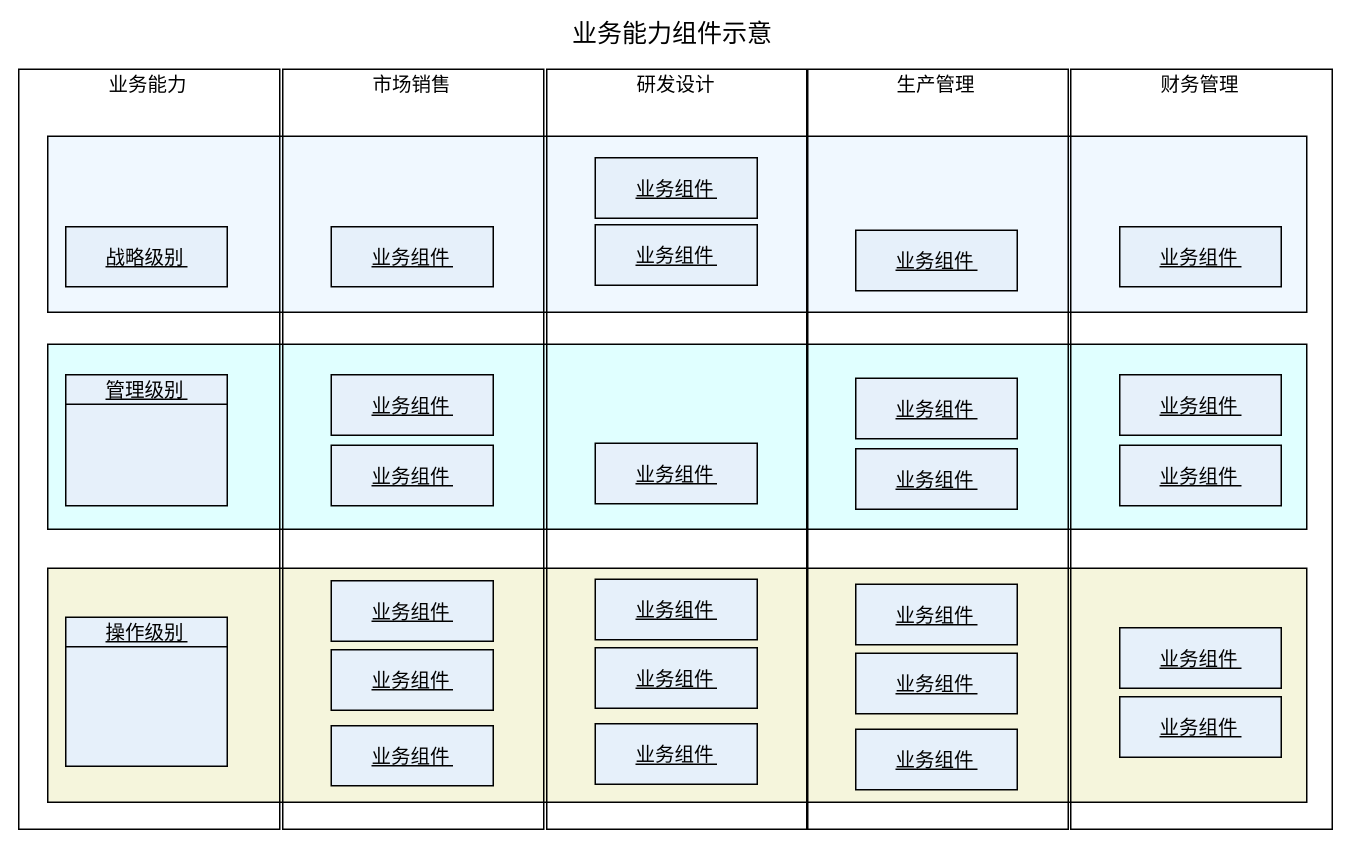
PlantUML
@startuml
title 业务能力组件示意
allowmixing
hide circle
hide empty members
rectangle 业务能力 {
  object 战略级别
  object 管理级别
  object 操作级别
}
rectangle 市场销售 {
  object "业务组件" as 业务组件_2
  object "业务组件" as 业务组件_6
  object "业务组件" as 业务组件_9
  object "业务组件" as 业务组件_13
  object "业务组件" as 业务组件_18
  object "业务组件" as 业务组件_19
}
rectangle 研发设计 {
  object 业务组件
  object "业务组件" as 业务组件_3
  object "业务组件" as 业务组件_10
  object "业务组件" as 业务组件_14
  object "业务组件" as 业务组件_15
  object "业务组件" as 业务组件_20
}
rectangle 生产管理 {
  object "业务组件" as 业务组件_4
  object "业务组件" as 业务组件_7
  object "业务组件" as 业务组件_11
  object "业务组件" as 业务组件_16
  object "业务组件" as 业务组件_21
  object "业务组件" as 业务组件_22
}
rectangle 财务管理 {
  object "业务组件" as 业务组件_5
  object "业务组件" as 业务组件_8
  object "业务组件" as 业务组件_12
  object "业务组件" as 业务组件_17
  object "业务组件" as 业务组件_23
}
rectangle " " as rectangle1 #F0F8FF
rectangle " " as rectangle2 #E0FFFF
rectangle " " as rectangle3 #F5F5DC
@enduml
